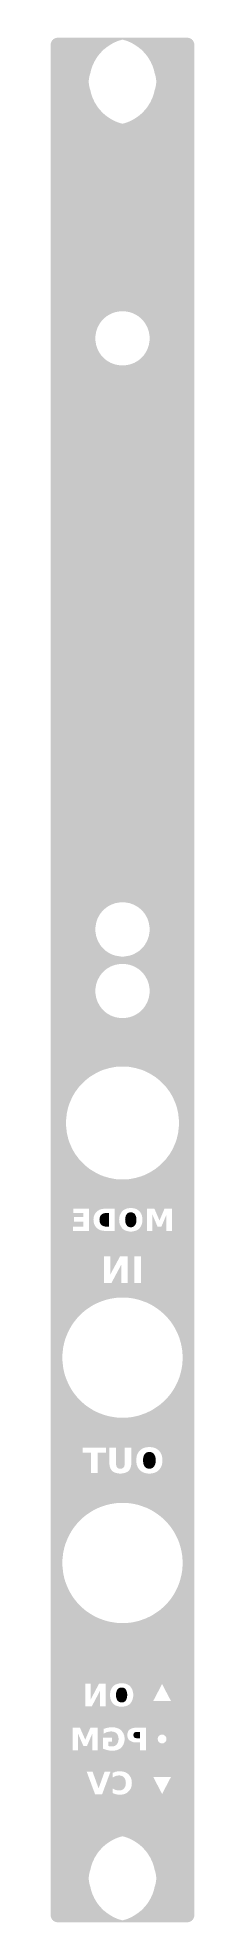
# Model space of a CAD drawing. Header units: millimetres. Extents: x 0 to 10, y 0 to 128.
import ezdxf

# ---------------------------------------------------------------- set-up
doc = ezdxf.new("R2010")
doc.units = ezdxf.units.MM
doc.layers.add('ENGRAVE_REAR_FULL_FROST', color=7, linetype='Continuous')

msp = doc.modelspace()

# ---------------------------------------------------------------- hatches: boundary and pattern name
at = {"layer": 'ENGRAVE_REAR_FULL_FROST'}
h = msp.add_hatch(color=7, dxfattribs=at)
h.paths.add_polyline_path([(9.8, 0.5), (9.8, 128), (9.8, 128.05), (9.79, 128.1), (9.78, 128.15), (9.76, 128.19), (9.74, 128.24), (9.72, 128.28), (9.69, 128.32), (9.65, 128.35), (9.62, 128.39), (9.58, 128.42), (9.54, 128.44), (9.49, 128.46), (9.45, 128.48), (9.4, 128.49), (9.35, 128.5), (9.3, 128.5), (0.5, 128.5), (0.45, 128.5), (0.4, 128.49), (0.35, 128.48), (0.31, 128.46), (0.26, 128.44), (0.22, 128.42), (0.18, 128.39), (0.15, 128.35), (0.11, 128.32), (0.08, 128.28), (0.06, 128.24), (0.04, 128.19), (0.02, 128.15), (0.01, 128.1), (0, 128.05), (0, 128), (0, 0.5), (0, 0.45), (0.01, 0.4), (0.02, 0.35), (0.04, 0.31), (0.06, 0.26), (0.08, 0.22), (0.11, 0.18), (0.15, 0.15), (0.18, 0.11), (0.22, 0.08), (0.26, 0.06), (0.31, 0.04), (0.35, 0.02), (0.4, 0.01), (0.45, 0), (0.5, 0), (9.3, 0), (9.35, 0), (9.4, 0.01), (9.45, 0.02), (9.49, 0.04), (9.54, 0.06), (9.58, 0.08), (9.62, 0.11), (9.65, 0.15), (9.69, 0.18), (9.72, 0.22), (9.74, 0.26), (9.76, 0.31), (9.78, 0.35), (9.79, 0.4), (9.8, 0.45)])
h.paths.add_polyline_path([(4.9, 122.63), (4.8, 122.66), (4.7, 122.69), (4.6, 122.72), (4.5, 122.76), (4.41, 122.8), (4.31, 122.85), (4.22, 122.89), (4.13, 122.95), (4.04, 123), (3.95, 123.06), (3.86, 123.12), (3.78, 123.18), (3.7, 123.25), (3.62, 123.31), (3.54, 123.39), (3.47, 123.46), (3.4, 123.54), (3.33, 123.62), (3.26, 123.7), (3.2, 123.78), (3.14, 123.87), (3.09, 123.96), (3.03, 124.05), (2.98, 124.14), (2.94, 124.23), (2.89, 124.33), (2.85, 124.42), (2.82, 124.52), (2.78, 124.62), (2.75, 124.72), (2.73, 124.82), (2.71, 124.93), (2.68, 125), (2.66, 125.07), (2.64, 125.14), (2.63, 125.21), (2.62, 125.28), (2.61, 125.35), (2.6, 125.43), (2.6, 125.5), (2.6, 125.57), (2.61, 125.65), (2.62, 125.72), (2.63, 125.79), (2.64, 125.86), (2.66, 125.93), (2.68, 126), (2.71, 126.07), (2.73, 126.18), (2.75, 126.28), (2.78, 126.38), (2.82, 126.48), (2.85, 126.58), (2.89, 126.67), (2.94, 126.77), (2.98, 126.86), (3.03, 126.95), (3.09, 127.04), (3.14, 127.13), (3.2, 127.22), (3.26, 127.3), (3.33, 127.38), (3.4, 127.46), (3.47, 127.54), (3.54, 127.61), (3.62, 127.69), (3.7, 127.75), (3.78, 127.82), (3.86, 127.88), (3.95, 127.94), (4.04, 128), (4.13, 128.05), (4.22, 128.11), (4.31, 128.15), (4.41, 128.2), (4.5, 128.24), (4.6, 128.28), (4.7, 128.31), (4.8, 128.34), (4.9, 128.37), (5, 128.34), (5.1, 128.31), (5.2, 128.28), (5.3, 128.24), (5.39, 128.2), (5.49, 128.15), (5.58, 128.11), (5.67, 128.05), (5.76, 128), (5.85, 127.94), (5.94, 127.88), (6.02, 127.82), (6.1, 127.75), (6.18, 127.69), (6.26, 127.61), (6.33, 127.54), (6.4, 127.46), (6.47, 127.38), (6.54, 127.3), (6.6, 127.22), (6.66, 127.13), (6.71, 127.04), (6.77, 126.95), (6.82, 126.86), (6.86, 126.77), (6.91, 126.67), (6.95, 126.58), (6.98, 126.48), (7.02, 126.38), (7.05, 126.28), (7.07, 126.18), (7.09, 126.07), (7.12, 126), (7.14, 125.93), (7.16, 125.86), (7.17, 125.79), (7.18, 125.72), (7.19, 125.65), (7.2, 125.57), (7.2, 125.5), (7.2, 125.43), (7.19, 125.35), (7.18, 125.28), (7.17, 125.21), (7.16, 125.14), (7.14, 125.07), (7.12, 125), (7.09, 124.93), (7.07, 124.82), (7.05, 124.72), (7.02, 124.62), (6.98, 124.52), (6.95, 124.42), (6.91, 124.33), (6.86, 124.23), (6.82, 124.14), (6.77, 124.05), (6.71, 123.96), (6.66, 123.87), (6.6, 123.78), (6.54, 123.7), (6.47, 123.62), (6.4, 123.54), (6.33, 123.46), (6.26, 123.39), (6.18, 123.31), (6.1, 123.25), (6.02, 123.18), (5.94, 123.12), (5.85, 123.06), (5.76, 123), (5.67, 122.95), (5.58, 122.89), (5.49, 122.85), (5.39, 122.8), (5.3, 122.76), (5.2, 122.72), (5.1, 122.69), (5, 122.66)], flags=0)
h.paths.add_polyline_path([(3.05, 108.12), (3.07, 108.24), (3.09, 108.36), (3.11, 108.48), (3.15, 108.59), (3.19, 108.71), (3.24, 108.82), (3.3, 108.92), (3.36, 109.03), (3.43, 109.13), (3.51, 109.22), (3.59, 109.31), (3.68, 109.39), (3.77, 109.47), (3.87, 109.54), (3.97, 109.6), (4.08, 109.66), (4.19, 109.71), (4.31, 109.75), (4.42, 109.79), (4.54, 109.81), (4.66, 109.83), (4.78, 109.85), (4.9, 109.85), (5.02, 109.85), (5.14, 109.83), (5.26, 109.81), (5.38, 109.79), (5.49, 109.75), (5.61, 109.71), (5.72, 109.66), (5.82, 109.6), (5.93, 109.54), (6.03, 109.47), (6.12, 109.39), (6.21, 109.31), (6.29, 109.22), (6.37, 109.13), (6.44, 109.03), (6.5, 108.92), (6.56, 108.82), (6.61, 108.71), (6.65, 108.59), (6.69, 108.48), (6.71, 108.36), (6.73, 108.24), (6.75, 108.12), (6.75, 108), (6.75, 107.88), (6.73, 107.76), (6.71, 107.64), (6.69, 107.52), (6.65, 107.41), (6.61, 107.29), (6.56, 107.18), (6.5, 107.07), (6.44, 106.97), (6.37, 106.87), (6.29, 106.78), (6.21, 106.69), (6.12, 106.61), (6.03, 106.53), (5.93, 106.46), (5.82, 106.4), (5.72, 106.34), (5.61, 106.29), (5.49, 106.25), (5.38, 106.21), (5.26, 106.19), (5.14, 106.17), (5.02, 106.15), (4.9, 106.15), (4.78, 106.15), (4.66, 106.17), (4.54, 106.19), (4.42, 106.21), (4.31, 106.25), (4.19, 106.29), (4.08, 106.34), (3.97, 106.4), (3.87, 106.46), (3.77, 106.53), (3.68, 106.61), (3.59, 106.69), (3.51, 106.78), (3.43, 106.87), (3.36, 106.97), (3.3, 107.07), (3.24, 107.18), (3.19, 107.29), (3.15, 107.41), (3.11, 107.52), (3.09, 107.64), (3.07, 107.76), (3.05, 107.88), (3.05, 108)], flags=0)
h.paths.add_polyline_path([(3.05, 67.82), (3.07, 67.94), (3.09, 68.06), (3.11, 68.18), (3.15, 68.29), (3.19, 68.41), (3.24, 68.52), (3.3, 68.62), (3.36, 68.73), (3.43, 68.83), (3.51, 68.92), (3.59, 69.01), (3.68, 69.09), (3.77, 69.17), (3.87, 69.24), (3.97, 69.3), (4.08, 69.36), (4.19, 69.41), (4.31, 69.45), (4.42, 69.49), (4.54, 69.51), (4.66, 69.53), (4.78, 69.55), (4.9, 69.55), (5.02, 69.55), (5.14, 69.53), (5.26, 69.51), (5.38, 69.49), (5.49, 69.45), (5.61, 69.41), (5.72, 69.36), (5.82, 69.3), (5.93, 69.24), (6.03, 69.17), (6.12, 69.09), (6.21, 69.01), (6.29, 68.92), (6.37, 68.83), (6.44, 68.73), (6.5, 68.62), (6.56, 68.52), (6.61, 68.41), (6.65, 68.29), (6.69, 68.18), (6.71, 68.06), (6.73, 67.94), (6.75, 67.82), (6.75, 67.7), (6.75, 67.58), (6.73, 67.46), (6.71, 67.34), (6.69, 67.22), (6.65, 67.11), (6.61, 66.99), (6.56, 66.88), (6.5, 66.78), (6.44, 66.67), (6.37, 66.57), (6.29, 66.48), (6.21, 66.39), (6.12, 66.31), (6.03, 66.23), (5.93, 66.16), (5.82, 66.1), (5.72, 66.04), (5.61, 65.99), (5.49, 65.95), (5.38, 65.91), (5.26, 65.89), (5.14, 65.87), (5.02, 65.85), (4.9, 65.85), (4.78, 65.85), (4.66, 65.87), (4.54, 65.89), (4.42, 65.91), (4.31, 65.95), (4.19, 65.99), (4.08, 66.04), (3.97, 66.1), (3.87, 66.16), (3.77, 66.23), (3.68, 66.31), (3.59, 66.39), (3.51, 66.48), (3.43, 66.57), (3.36, 66.67), (3.3, 66.78), (3.24, 66.88), (3.19, 66.99), (3.15, 67.11), (3.11, 67.22), (3.09, 67.34), (3.07, 67.46), (3.05, 67.58), (3.05, 67.7)], flags=0)
h.paths.add_polyline_path([(7.77, 48.67), (8.28, 48.67), (8.28, 47.13), (7.9, 47.13), (7.9, 48.26), (7.55, 47.43), (7.29, 47.43), (6.94, 48.26), (6.94, 47.13), (6.56, 47.13), (6.56, 48.67), (7.07, 48.67), (7.42, 47.85)], flags=0)
h.paths.add_polyline_path([(5.7, 45.4), (6.17, 45.4), (6.17, 45.4), (6.17, 45.39), (6.17, 45.39), (6.17, 45.37), (6.17, 45.34), (6.17, 45.29), (6.17, 45.18), (6.17, 44.95), (6.17, 44.5), (6.17, 43.6), (5.7, 43.6)], flags=0)
h.paths.add_polyline_path([(5.38, 48.7), (5.47, 48.7), (5.56, 48.7), (5.72, 48.67), (5.87, 48.62), (5.99, 48.54), (6.05, 48.49), (6.1, 48.43), (6.18, 48.3), (6.23, 48.16), (6.26, 47.99), (6.26, 47.9), (6.26, 47.81), (6.23, 47.64), (6.18, 47.5), (6.1, 47.37), (6.05, 47.31), (5.99, 47.26), (5.87, 47.18), (5.72, 47.13), (5.56, 47.1), (5.47, 47.1), (5.38, 47.1), (5.21, 47.13), (5.07, 47.18), (4.94, 47.26), (4.89, 47.31), (4.84, 47.37), (4.76, 47.5), (4.7, 47.64), (4.68, 47.81), (4.67, 47.9), (4.68, 47.99), (4.7, 48.16), (4.76, 48.3), (4.84, 48.43), (4.89, 48.49), (4.94, 48.54), (5.07, 48.62), (5.21, 48.67)], flags=0)
h.paths.add_polyline_path([(7, 15.1), (7.6, 16.25), (7.6, 16.25), (7.6, 16.25), (7.6, 16.24), (7.61, 16.23), (7.62, 16.21), (7.64, 16.18), (7.68, 16.11), (7.75, 15.96), (7.9, 15.67), (8.2, 15.1)], flags=0)
h.paths.add_polyline_path([(7.3, 12.47), (7.3, 12.5), (7.3, 12.53), (7.31, 12.56), (7.31, 12.59), (7.32, 12.61), (7.34, 12.64), (7.35, 12.67), (7.37, 12.69), (7.39, 12.71), (7.41, 12.73), (7.43, 12.75), (7.46, 12.76), (7.49, 12.78), (7.51, 12.79), (7.54, 12.79), (7.57, 12.8), (7.6, 12.8), (7.63, 12.8), (7.66, 12.79), (7.69, 12.79), (7.71, 12.78), (7.74, 12.76), (7.77, 12.75), (7.79, 12.73), (7.81, 12.71), (7.83, 12.69), (7.85, 12.67), (7.86, 12.64), (7.88, 12.61), (7.89, 12.59), (7.89, 12.56), (7.9, 12.53), (7.9, 12.5), (7.9, 12.47), (7.89, 12.44), (7.89, 12.41), (7.88, 12.39), (7.86, 12.36), (7.85, 12.33), (7.83, 12.31), (7.81, 12.29), (7.79, 12.27), (7.77, 12.25), (7.74, 12.24), (7.71, 12.22), (7.69, 12.21), (7.66, 12.21), (7.63, 12.2), (7.6, 12.2), (7.57, 12.2), (7.54, 12.21), (7.51, 12.21), (7.49, 12.22), (7.46, 12.24), (7.43, 12.25), (7.41, 12.27), (7.39, 12.29), (7.37, 12.31), (7.35, 12.33), (7.34, 12.36), (7.32, 12.39), (7.31, 12.41), (7.31, 12.44)], flags=0)
h.paths.add_polyline_path([(7, 9.9), (8.2, 9.9), (7.6, 8.75)], flags=0)
h.paths.add_polyline_path([(6.63, 32.4), (6.73, 32.4), (6.83, 32.4), (7.02, 32.37), (7.18, 32.31), (7.32, 32.22), (7.39, 32.16), (7.44, 32.1), (7.53, 31.96), (7.59, 31.79), (7.62, 31.6), (7.62, 31.5), (7.62, 31.4), (7.59, 31.21), (7.53, 31.04), (7.44, 30.9), (7.39, 30.84), (7.32, 30.78), (7.18, 30.69), (7.02, 30.63), (6.83, 30.6), (6.73, 30.6), (6.63, 30.6), (6.44, 30.63), (6.28, 30.69), (6.14, 30.78), (6.08, 30.84), (6.02, 30.9), (5.93, 31.04), (5.87, 31.21), (5.84, 31.4), (5.84, 31.5), (5.84, 31.6), (5.87, 31.79), (5.93, 31.96), (6.02, 32.1), (6.08, 32.16), (6.14, 32.22), (6.28, 32.31), (6.44, 32.37)], flags=0)
h.paths.add_polyline_path([(5.84, 13.27), (6.5, 13.27), (6.5, 11.73), (6.1, 11.73), (6.1, 12.27), (5.84, 12.27), (5.77, 12.27), (5.64, 12.28), (5.53, 12.32), (5.43, 12.37), (5.39, 12.4), (5.35, 12.43), (5.29, 12.51), (5.25, 12.6), (5.23, 12.71), (5.23, 12.77), (5.23, 12.83), (5.25, 12.93), (5.29, 13.03), (5.35, 13.11), (5.39, 13.14), (5.43, 13.17), (5.53, 13.22), (5.64, 13.25), (5.77, 13.27)], flags=0)
h.paths.add_polyline_path([(3.05, 63.62), (3.07, 63.74), (3.09, 63.86), (3.11, 63.98), (3.15, 64.09), (3.19, 64.21), (3.24, 64.32), (3.3, 64.42), (3.36, 64.53), (3.43, 64.63), (3.51, 64.72), (3.59, 64.81), (3.68, 64.89), (3.77, 64.97), (3.87, 65.04), (3.97, 65.1), (4.08, 65.16), (4.19, 65.21), (4.31, 65.25), (4.42, 65.29), (4.54, 65.31), (4.66, 65.33), (4.78, 65.35), (4.9, 65.35), (5.02, 65.35), (5.14, 65.33), (5.26, 65.31), (5.38, 65.29), (5.49, 65.25), (5.61, 65.21), (5.72, 65.16), (5.82, 65.1), (5.93, 65.04), (6.03, 64.97), (6.12, 64.89), (6.21, 64.81), (6.29, 64.72), (6.37, 64.63), (6.44, 64.53), (6.5, 64.42), (6.56, 64.32), (6.61, 64.21), (6.65, 64.09), (6.69, 63.98), (6.71, 63.86), (6.73, 63.74), (6.75, 63.62), (6.75, 63.5), (6.75, 63.38), (6.73, 63.26), (6.71, 63.14), (6.69, 63.02), (6.65, 62.91), (6.61, 62.79), (6.56, 62.68), (6.5, 62.58), (6.44, 62.47), (6.37, 62.37), (6.29, 62.28), (6.21, 62.19), (6.12, 62.11), (6.03, 62.03), (5.93, 61.96), (5.82, 61.9), (5.72, 61.84), (5.61, 61.79), (5.49, 61.75), (5.38, 61.71), (5.26, 61.69), (5.14, 61.67), (5.02, 61.65), (4.9, 61.65), (4.78, 61.65), (4.66, 61.67), (4.54, 61.69), (4.42, 61.71), (4.31, 61.75), (4.19, 61.79), (4.08, 61.84), (3.97, 61.9), (3.87, 61.96), (3.77, 62.03), (3.68, 62.11), (3.59, 62.19), (3.51, 62.28), (3.43, 62.37), (3.36, 62.47), (3.3, 62.58), (3.24, 62.68), (3.19, 62.79), (3.15, 62.91), (3.11, 63.02), (3.09, 63.14), (3.07, 63.26), (3.05, 63.38), (3.05, 63.5)], flags=0)
h.paths.add_polyline_path([(1.05, 54.68), (1.07, 54.85), (1.09, 55.02), (1.11, 55.2), (1.15, 55.37), (1.19, 55.54), (1.24, 55.71), (1.3, 55.87), (1.37, 56.03), (1.44, 56.19), (1.52, 56.35), (1.61, 56.5), (1.7, 56.65), (1.81, 56.79), (1.91, 56.93), (2.03, 57.06), (2.15, 57.19), (2.27, 57.31), (2.4, 57.43), (2.54, 57.54), (2.68, 57.65), (2.83, 57.74), (2.98, 57.83), (3.13, 57.92), (3.29, 58), (3.45, 58.07), (3.61, 58.13), (3.78, 58.18), (3.95, 58.23), (4.12, 58.27), (4.29, 58.3), (4.46, 58.33), (4.64, 58.34), (4.81, 58.35), (4.99, 58.35), (5.16, 58.34), (5.34, 58.33), (5.51, 58.3), (5.68, 58.27), (5.85, 58.23), (6.02, 58.18), (6.19, 58.13), (6.35, 58.07), (6.51, 58), (6.67, 57.92), (6.83, 57.83), (6.97, 57.74), (7.12, 57.65), (7.26, 57.54), (7.4, 57.43), (7.53, 57.31), (7.65, 57.19), (7.77, 57.06), (7.89, 56.93), (7.99, 56.79), (8.1, 56.65), (8.19, 56.5), (8.28, 56.35), (8.36, 56.19), (8.43, 56.03), (8.5, 55.87), (8.56, 55.71), (8.61, 55.54), (8.65, 55.37), (8.69, 55.2), (8.71, 55.02), (8.73, 54.85), (8.75, 54.68), (8.75, 54.5), (8.75, 54.32), (8.73, 54.15), (8.71, 53.98), (8.69, 53.8), (8.65, 53.63), (8.61, 53.46), (8.56, 53.29), (8.5, 53.13), (8.43, 52.97), (8.36, 52.81), (8.28, 52.65), (8.19, 52.5), (8.1, 52.35), (7.99, 52.21), (7.89, 52.07), (7.77, 51.94), (7.65, 51.81), (7.53, 51.69), (7.4, 51.57), (7.26, 51.46), (7.12, 51.35), (6.97, 51.26), (6.83, 51.17), (6.67, 51.08), (6.51, 51), (6.35, 50.93), (6.19, 50.87), (6.02, 50.82), (5.85, 50.77), (5.68, 50.73), (5.51, 50.7), (5.34, 50.67), (5.16, 50.66), (4.99, 50.65), (4.81, 50.65), (4.64, 50.66), (4.46, 50.67), (4.29, 50.7), (4.12, 50.73), (3.95, 50.77), (3.78, 50.82), (3.61, 50.87), (3.45, 50.93), (3.29, 51), (3.13, 51.08), (2.98, 51.17), (2.83, 51.26), (2.68, 51.35), (2.54, 51.46), (2.4, 51.57), (2.27, 51.69), (2.15, 51.81), (2.03, 51.94), (1.91, 52.07), (1.81, 52.21), (1.7, 52.35), (1.61, 52.5), (1.52, 52.65), (1.44, 52.81), (1.37, 52.97), (1.3, 53.13), (1.24, 53.29), (1.19, 53.46), (1.15, 53.63), (1.11, 53.8), (1.09, 53.98), (1.07, 54.15), (1.05, 54.32), (1.05, 54.5)], flags=0)
h.paths.add_polyline_path([(4.73, 45.4), (5.25, 45.4), (5.25, 43.6), (4.81, 43.6), (4.81, 44.83), (4.15, 43.6), (3.63, 43.6), (3.63, 45.4), (4.07, 45.4), (4.07, 44.17)], flags=0)
h.paths.add_polyline_path([(0.8, 38.68), (0.82, 38.86), (0.84, 39.04), (0.86, 39.22), (0.9, 39.39), (0.94, 39.57), (0.99, 39.74), (1.05, 39.91), (1.12, 40.08), (1.19, 40.24), (1.27, 40.41), (1.36, 40.56), (1.45, 40.72), (1.55, 40.87), (1.66, 41.01), (1.77, 41.15), (1.89, 41.29), (2.02, 41.42), (2.15, 41.54), (2.28, 41.66), (2.42, 41.77), (2.57, 41.87), (2.72, 41.97), (2.88, 42.07), (3.03, 42.15), (3.2, 42.23), (3.36, 42.3), (3.53, 42.36), (3.7, 42.42), (3.88, 42.47), (4.05, 42.51), (4.23, 42.54), (4.41, 42.57), (4.59, 42.59), (4.76, 42.6), (4.95, 42.6), (5.13, 42.59), (5.3, 42.58), (5.48, 42.56), (5.66, 42.53), (5.84, 42.49), (6.01, 42.45), (6.18, 42.39), (6.35, 42.33), (6.52, 42.27), (6.68, 42.19), (6.85, 42.11), (7, 42.02), (7.15, 41.92), (7.3, 41.82), (7.45, 41.71), (7.58, 41.6), (7.72, 41.48), (7.85, 41.35), (7.97, 41.22), (8.09, 41.08), (8.2, 40.94), (8.3, 40.79), (8.4, 40.64), (8.49, 40.48), (8.57, 40.33), (8.65, 40.16), (8.72, 40), (8.78, 39.83), (8.83, 39.66), (8.88, 39.48), (8.92, 39.31), (8.95, 39.13), (8.98, 38.95), (8.99, 38.77), (9, 38.59), (9, 38.41), (8.99, 38.23), (8.98, 38.05), (8.95, 37.87), (8.92, 37.69), (8.88, 37.52), (8.83, 37.34), (8.78, 37.17), (8.72, 37), (8.65, 36.84), (8.57, 36.67), (8.49, 36.52), (8.4, 36.36), (8.3, 36.21), (8.2, 36.06), (8.09, 35.92), (7.97, 35.78), (7.85, 35.65), (7.72, 35.52), (7.58, 35.4), (7.45, 35.29), (7.3, 35.18), (7.15, 35.08), (7, 34.98), (6.85, 34.89), (6.68, 34.81), (6.52, 34.73), (6.35, 34.67), (6.18, 34.61), (6.01, 34.55), (5.84, 34.51), (5.66, 34.47), (5.48, 34.44), (5.3, 34.42), (5.13, 34.41), (4.95, 34.4), (4.76, 34.4), (4.59, 34.41), (4.41, 34.43), (4.23, 34.46), (4.05, 34.49), (3.88, 34.53), (3.7, 34.58), (3.53, 34.64), (3.36, 34.7), (3.2, 34.77), (3.03, 34.85), (2.88, 34.93), (2.72, 35.03), (2.57, 35.13), (2.42, 35.23), (2.28, 35.34), (2.15, 35.46), (2.02, 35.58), (1.89, 35.71), (1.77, 35.85), (1.66, 35.99), (1.55, 36.13), (1.45, 36.28), (1.36, 36.44), (1.27, 36.59), (1.19, 36.76), (1.12, 36.92), (1.05, 37.09), (0.99, 37.26), (0.94, 37.43), (0.9, 37.61), (0.86, 37.78), (0.84, 37.96), (0.82, 38.14), (0.8, 38.32), (0.8, 38.5)], flags=0)
h.paths.add_polyline_path([(3.96, 48.67), (4.37, 48.67), (4.37, 47.13), (3.96, 47.13), (3.79, 47.13), (3.53, 47.16), (3.43, 47.18), (3.35, 47.21), (3.24, 47.27), (3.17, 47.32), (3.14, 47.35), (3.09, 47.4), (3.01, 47.52), (2.98, 47.59), (2.95, 47.66), (2.93, 47.82), (2.92, 47.9), (2.93, 47.99), (2.95, 48.14), (2.98, 48.21), (3.01, 48.28), (3.09, 48.4), (3.14, 48.45), (3.17, 48.48), (3.24, 48.53), (3.35, 48.59), (3.43, 48.62), (3.53, 48.64), (3.79, 48.67)], flags=0)
h.paths.add_polyline_path([(1.55, 48.67), (2.62, 48.67), (2.62, 47.13), (1.52, 47.13), (1.52, 47.43), (2.22, 47.43), (2.22, 47.78), (1.59, 47.78), (1.59, 48.08), (2.22, 48.08), (2.22, 48.37), (1.55, 48.37)], flags=0)
h.paths.add_polyline_path([(5.05, 32.37), (5.5, 32.37), (5.5, 31.33), (5.5, 31.24), (5.47, 31.08), (5.43, 30.94), (5.36, 30.83), (5.32, 30.78), (5.27, 30.74), (5.15, 30.67), (5.01, 30.63), (4.84, 30.6), (4.75, 30.6), (4.66, 30.6), (4.5, 30.63), (4.36, 30.67), (4.24, 30.74), (4.19, 30.78), (4.15, 30.83), (4.08, 30.94), (4.03, 31.08), (4.01, 31.24), (4.01, 31.33), (4.01, 32.37), (4.45, 32.37), (4.45, 31.33), (4.46, 31.23), (4.48, 31.11), (4.51, 31.05), (4.52, 31.02), (4.54, 31), (4.59, 30.97), (4.65, 30.94), (4.71, 30.93), (4.75, 30.93), (4.79, 30.93), (4.86, 30.94), (4.92, 30.97), (4.96, 31), (4.98, 31.02), (5, 31.05), (5.03, 31.11), (5.05, 31.23), (5.05, 31.33)], flags=0)
h.paths.add_polyline_path([(0.8, 24.68), (0.82, 24.86), (0.84, 25.04), (0.86, 25.22), (0.9, 25.39), (0.94, 25.57), (0.99, 25.74), (1.05, 25.91), (1.12, 26.08), (1.19, 26.24), (1.27, 26.41), (1.36, 26.56), (1.45, 26.72), (1.55, 26.87), (1.66, 27.01), (1.77, 27.15), (1.89, 27.29), (2.02, 27.42), (2.15, 27.54), (2.28, 27.66), (2.42, 27.77), (2.57, 27.87), (2.72, 27.97), (2.88, 28.07), (3.03, 28.15), (3.2, 28.23), (3.36, 28.3), (3.53, 28.36), (3.7, 28.42), (3.88, 28.47), (4.05, 28.51), (4.23, 28.54), (4.41, 28.57), (4.59, 28.59), (4.76, 28.6), (4.95, 28.6), (5.13, 28.59), (5.3, 28.58), (5.48, 28.56), (5.66, 28.53), (5.84, 28.49), (6.01, 28.45), (6.18, 28.39), (6.35, 28.33), (6.52, 28.27), (6.68, 28.19), (6.85, 28.11), (7, 28.02), (7.15, 27.92), (7.3, 27.82), (7.45, 27.71), (7.58, 27.6), (7.72, 27.48), (7.85, 27.35), (7.97, 27.22), (8.09, 27.08), (8.2, 26.94), (8.3, 26.79), (8.4, 26.64), (8.49, 26.48), (8.57, 26.33), (8.65, 26.16), (8.72, 26), (8.78, 25.83), (8.83, 25.66), (8.88, 25.48), (8.92, 25.31), (8.95, 25.13), (8.98, 24.95), (8.99, 24.77), (9, 24.59), (9, 24.41), (8.99, 24.23), (8.98, 24.05), (8.95, 23.87), (8.92, 23.69), (8.88, 23.52), (8.83, 23.34), (8.78, 23.17), (8.72, 23), (8.65, 22.84), (8.57, 22.67), (8.49, 22.52), (8.4, 22.36), (8.3, 22.21), (8.2, 22.06), (8.09, 21.92), (7.97, 21.78), (7.85, 21.65), (7.72, 21.52), (7.58, 21.4), (7.45, 21.29), (7.3, 21.18), (7.15, 21.08), (7, 20.98), (6.85, 20.89), (6.68, 20.81), (6.52, 20.73), (6.35, 20.67), (6.18, 20.61), (6.01, 20.55), (5.84, 20.51), (5.66, 20.47), (5.48, 20.44), (5.3, 20.42), (5.13, 20.41), (4.95, 20.4), (4.76, 20.4), (4.59, 20.41), (4.41, 20.43), (4.23, 20.46), (4.05, 20.49), (3.88, 20.53), (3.7, 20.58), (3.53, 20.64), (3.36, 20.7), (3.2, 20.77), (3.03, 20.85), (2.88, 20.93), (2.72, 21.03), (2.57, 21.13), (2.42, 21.23), (2.28, 21.34), (2.15, 21.46), (2.02, 21.58), (1.89, 21.71), (1.77, 21.85), (1.66, 21.99), (1.55, 22.13), (1.45, 22.28), (1.36, 22.44), (1.27, 22.59), (1.19, 22.76), (1.12, 22.92), (1.05, 23.09), (0.99, 23.26), (0.94, 23.43), (0.9, 23.61), (0.86, 23.78), (0.84, 23.96), (0.82, 24.14), (0.8, 24.32), (0.8, 24.5)], flags=0)
h.paths.add_polyline_path([(2.18, 32.37), (3.78, 32.37), (3.78, 32.03), (3.2, 32.03), (3.2, 30.63), (2.75, 30.63), (2.75, 32.03), (2.18, 32.03)], flags=0)
h.paths.add_polyline_path([(4.75, 16.3), (4.84, 16.3), (4.93, 16.3), (5.1, 16.27), (5.24, 16.22), (5.37, 16.14), (5.42, 16.09), (5.47, 16.03), (5.55, 15.9), (5.6, 15.76), (5.63, 15.59), (5.63, 15.5), (5.63, 15.41), (5.6, 15.24), (5.55, 15.1), (5.47, 14.97), (5.42, 14.91), (5.37, 14.86), (5.24, 14.78), (5.1, 14.73), (4.93, 14.7), (4.84, 14.7), (4.75, 14.7), (4.59, 14.73), (4.44, 14.78), (4.31, 14.86), (4.26, 14.91), (4.21, 14.97), (4.13, 15.1), (4.08, 15.24), (4.05, 15.41), (4.05, 15.5), (4.05, 15.59), (4.08, 15.76), (4.13, 15.9), (4.21, 16.03), (4.26, 16.09), (4.31, 16.14), (4.44, 16.22), (4.59, 16.27)], flags=0)
h.paths.add_polyline_path([(4.28, 8.79), (4.23, 8.81), (4.23, 8.82), (4.23, 8.82), (4.23, 8.83), (4.23, 8.85), (4.23, 8.89), (4.23, 8.97), (4.23, 9.13), (4.28, 9.1), (4.39, 9.04), (4.44, 9.02), (4.5, 9.01), (4.61, 8.99), (4.67, 8.99), (4.72, 8.99), (4.82, 9.01), (4.9, 9.04), (4.97, 9.09), (5, 9.12), (5.03, 9.16), (5.08, 9.24), (5.11, 9.33), (5.12, 9.44), (5.13, 9.5), (5.12, 9.56), (5.11, 9.66), (5.08, 9.76), (5.03, 9.84), (5, 9.88), (4.97, 9.91), (4.9, 9.96), (4.82, 9.99), (4.72, 10.01), (4.67, 10.01), (4.61, 10.01), (4.5, 9.99), (4.44, 9.98), (4.39, 9.96), (4.28, 9.9), (4.23, 9.87), (4.23, 10.19), (4.28, 10.21), (4.39, 10.25), (4.45, 10.27), (4.51, 10.28), (4.64, 10.3), (4.7, 10.3), (4.8, 10.3), (4.97, 10.27), (5.12, 10.22), (5.25, 10.14), (5.31, 10.08), (5.36, 10.03), (5.45, 9.9), (5.51, 9.76), (5.53, 9.59), (5.54, 9.5), (5.53, 9.41), (5.51, 9.24), (5.45, 9.1), (5.36, 8.97), (5.31, 8.92), (5.25, 8.86), (5.12, 8.78), (4.97, 8.73), (4.8, 8.7), (4.7, 8.7), (4.64, 8.7), (4.51, 8.72), (4.45, 8.73), (4.39, 8.75)], flags=0)
h.paths.add_polyline_path([(3.64, 11.81), (3.56, 11.84), (3.56, 12.59), (4.18, 12.59), (4.18, 12.32), (3.94, 12.32), (3.94, 12.02), (3.99, 12.01), (4.04, 12), (4.09, 11.99), (4.15, 11.99), (4.21, 11.99), (4.31, 12.01), (4.4, 12.04), (4.47, 12.09), (4.5, 12.12), (4.53, 12.16), (4.58, 12.24), (4.61, 12.33), (4.63, 12.44), (4.63, 12.5), (4.63, 12.56), (4.61, 12.67), (4.58, 12.76), (4.53, 12.84), (4.5, 12.88), (4.47, 12.91), (4.39, 12.96), (4.3, 12.99), (4.19, 13.01), (4.13, 13.01), (4.07, 13.01), (3.94, 12.99), (3.88, 12.98), (3.81, 12.96), (3.69, 12.9), (3.62, 12.87), (3.62, 13.19), (3.69, 13.21), (3.82, 13.25), (3.89, 13.27), (3.96, 13.28), (4.11, 13.3), (4.18, 13.3), (4.28, 13.3), (4.46, 13.27), (4.61, 13.22), (4.75, 13.14), (4.81, 13.09), (4.86, 13.03), (4.95, 12.9), (5.01, 12.76), (5.04, 12.59), (5.04, 12.5), (5.04, 12.41), (5.01, 12.24), (4.95, 12.1), (4.87, 11.97), (4.81, 11.92), (4.76, 11.86), (4.62, 11.78), (4.47, 11.73), (4.3, 11.7), (4.2, 11.7), (4.12, 11.7), (3.95, 11.72), (3.87, 11.74), (3.79, 11.76)], flags=0)
h.paths.add_polyline_path([(4.9, 0.13), (4.8, 0.16), (4.7, 0.19), (4.6, 0.22), (4.5, 0.26), (4.41, 0.3), (4.31, 0.35), (4.22, 0.39), (4.13, 0.45), (4.04, 0.5), (3.95, 0.56), (3.86, 0.62), (3.78, 0.68), (3.7, 0.75), (3.62, 0.81), (3.54, 0.89), (3.47, 0.96), (3.4, 1.04), (3.33, 1.12), (3.26, 1.2), (3.2, 1.28), (3.14, 1.37), (3.09, 1.46), (3.03, 1.55), (2.98, 1.64), (2.94, 1.73), (2.89, 1.83), (2.85, 1.92), (2.82, 2.02), (2.78, 2.12), (2.75, 2.22), (2.73, 2.32), (2.71, 2.43), (2.68, 2.5), (2.66, 2.57), (2.64, 2.64), (2.63, 2.71), (2.62, 2.78), (2.61, 2.85), (2.6, 2.93), (2.6, 3), (2.6, 3.07), (2.61, 3.15), (2.62, 3.22), (2.63, 3.29), (2.64, 3.36), (2.66, 3.43), (2.68, 3.5), (2.71, 3.57), (2.73, 3.68), (2.75, 3.78), (2.78, 3.88), (2.82, 3.98), (2.85, 4.08), (2.89, 4.17), (2.94, 4.27), (2.98, 4.36), (3.03, 4.45), (3.09, 4.54), (3.14, 4.63), (3.2, 4.72), (3.26, 4.8), (3.33, 4.88), (3.4, 4.96), (3.47, 5.04), (3.54, 5.11), (3.62, 5.19), (3.7, 5.25), (3.78, 5.32), (3.86, 5.38), (3.95, 5.44), (4.04, 5.5), (4.13, 5.55), (4.22, 5.61), (4.31, 5.65), (4.41, 5.7), (4.5, 5.74), (4.6, 5.78), (4.7, 5.81), (4.8, 5.84), (4.9, 5.87), (5, 5.84), (5.1, 5.81), (5.2, 5.78), (5.3, 5.74), (5.39, 5.7), (5.49, 5.65), (5.58, 5.61), (5.67, 5.55), (5.76, 5.5), (5.85, 5.44), (5.94, 5.38), (6.02, 5.32), (6.1, 5.25), (6.18, 5.19), (6.26, 5.11), (6.33, 5.04), (6.4, 4.96), (6.47, 4.88), (6.54, 4.8), (6.6, 4.72), (6.66, 4.63), (6.71, 4.54), (6.77, 4.45), (6.82, 4.36), (6.86, 4.27), (6.91, 4.17), (6.95, 4.08), (6.98, 3.98), (7.02, 3.88), (7.05, 3.78), (7.07, 3.68), (7.09, 3.57), (7.12, 3.5), (7.14, 3.43), (7.16, 3.36), (7.17, 3.29), (7.18, 3.22), (7.19, 3.15), (7.2, 3.07), (7.2, 3), (7.2, 2.93), (7.19, 2.85), (7.18, 2.78), (7.17, 2.71), (7.16, 2.64), (7.14, 2.57), (7.12, 2.5), (7.09, 2.43), (7.07, 2.32), (7.05, 2.22), (7.02, 2.12), (6.98, 2.02), (6.95, 1.92), (6.91, 1.83), (6.86, 1.73), (6.82, 1.64), (6.77, 1.55), (6.71, 1.46), (6.66, 1.37), (6.6, 1.28), (6.54, 1.2), (6.47, 1.12), (6.4, 1.04), (6.33, 0.96), (6.26, 0.89), (6.18, 0.81), (6.1, 0.75), (6.02, 0.68), (5.94, 0.62), (5.85, 0.56), (5.76, 0.5), (5.67, 0.45), (5.58, 0.39), (5.49, 0.35), (5.39, 0.3), (5.3, 0.26), (5.2, 0.22), (5.1, 0.19), (5, 0.16)], flags=0)
h.paths.add_polyline_path([(3.3, 16.27), (3.75, 16.27), (3.75, 16.27), (3.75, 16.27), (3.75, 16.26), (3.75, 16.25), (3.75, 16.22), (3.75, 16.18), (3.75, 16.08), (3.75, 15.89), (3.75, 15.5), (3.75, 14.73), (3.37, 14.73), (3.37, 15.79), (2.81, 14.73), (2.37, 14.73), (2.37, 16.27), (2.74, 16.27), (2.74, 15.21)], flags=0)
h.paths.add_polyline_path([(3.68, 10.27), (4.08, 10.27), (3.51, 8.73), (3.03, 8.73), (2.46, 10.27), (2.86, 10.27), (3.27, 9.13)], flags=0)
h.paths.add_polyline_path([(2.71, 13.27), (3.21, 13.27), (3.21, 11.73), (2.84, 11.73), (2.84, 12.86), (2.48, 12.03), (2.23, 12.03), (1.87, 12.86), (1.87, 11.73), (1.5, 11.73), (1.5, 13.27), (2, 13.27), (2.36, 12.45)], flags=0)
for points in [[(3.98, 47.43), (3.98, 48.37), (3.83, 48.37), (3.77, 48.37), (3.67, 48.35), (3.57, 48.32), (3.5, 48.28), (3.46, 48.25), (3.43, 48.22), (3.38, 48.15), (3.35, 48.06), (3.34, 47.96), (3.33, 47.9), (3.34, 47.85), (3.35, 47.75), (3.38, 47.66), (3.43, 47.58), (3.46, 47.55), (3.5, 47.52), (3.57, 47.48), (3.67, 47.45), (3.78, 47.43), (3.83, 47.43)], [(5.51, 48.41), (5.47, 48.41), (5.42, 48.41), (5.34, 48.39), (5.27, 48.36), (5.21, 48.31), (5.19, 48.28), (5.16, 48.24), (5.12, 48.16), (5.1, 48.07), (5.09, 47.96), (5.08, 47.9), (5.09, 47.84), (5.1, 47.73), (5.12, 47.64), (5.16, 47.56), (5.19, 47.52), (5.21, 47.49), (5.27, 47.44), (5.34, 47.41), (5.42, 47.39), (5.47, 47.39), (5.51, 47.39), (5.59, 47.41), (5.66, 47.44), (5.72, 47.49), (5.75, 47.52), (5.77, 47.56), (5.81, 47.64), (5.84, 47.73), (5.85, 47.84), (5.85, 47.9), (5.85, 47.96), (5.84, 48.07), (5.81, 48.16), (5.77, 48.24), (5.75, 48.28), (5.72, 48.31), (5.66, 48.36), (5.59, 48.39)], [(6.78, 32.07), (6.73, 32.08), (6.68, 32.07), (6.59, 32.05), (6.51, 32.02), (6.44, 31.96), (6.41, 31.92), (6.39, 31.89), (6.34, 31.79), (6.32, 31.69), (6.3, 31.57), (6.3, 31.5), (6.3, 31.43), (6.32, 31.31), (6.34, 31.21), (6.39, 31.11), (6.41, 31.08), (6.44, 31.04), (6.51, 30.98), (6.59, 30.95), (6.68, 30.93), (6.73, 30.92), (6.78, 30.93), (6.87, 30.95), (6.95, 30.98), (7.02, 31.04), (7.05, 31.08), (7.07, 31.11), (7.12, 31.21), (7.15, 31.31), (7.16, 31.43), (7.16, 31.5), (7.16, 31.57), (7.15, 31.69), (7.12, 31.79), (7.07, 31.89), (7.05, 31.92), (7.02, 31.96), (6.95, 32.02), (6.87, 32.05)], [(4.89, 16.01), (4.84, 16.01), (4.8, 16.01), (4.72, 15.99), (4.65, 15.96), (4.58, 15.91), (4.56, 15.88), (4.53, 15.84), (4.5, 15.76), (4.47, 15.67), (4.46, 15.56), (4.46, 15.5), (4.46, 15.44), (4.47, 15.33), (4.5, 15.24), (4.53, 15.16), (4.56, 15.12), (4.58, 15.09), (4.65, 15.04), (4.72, 15.01), (4.8, 14.99), (4.84, 14.99), (4.89, 14.99), (4.97, 15.01), (5.04, 15.04), (5.1, 15.09), (5.12, 15.12), (5.15, 15.16), (5.18, 15.24), (5.21, 15.33), (5.22, 15.44), (5.22, 15.5), (5.22, 15.56), (5.21, 15.67), (5.18, 15.76), (5.15, 15.84), (5.12, 15.88), (5.1, 15.91), (5.04, 15.96), (4.97, 15.99)], [(6.1, 12.55), (6.1, 12.98), (5.88, 12.98), (5.83, 12.98), (5.74, 12.95), (5.7, 12.93), (5.68, 12.9), (5.65, 12.82), (5.64, 12.77), (5.65, 12.72), (5.68, 12.64), (5.7, 12.61), (5.74, 12.58), (5.83, 12.56), (5.88, 12.55)]]:
    msp.add_hatch(color=7, dxfattribs=at).paths.add_polyline_path(points)

doc.saveas('drawing.dxf')
